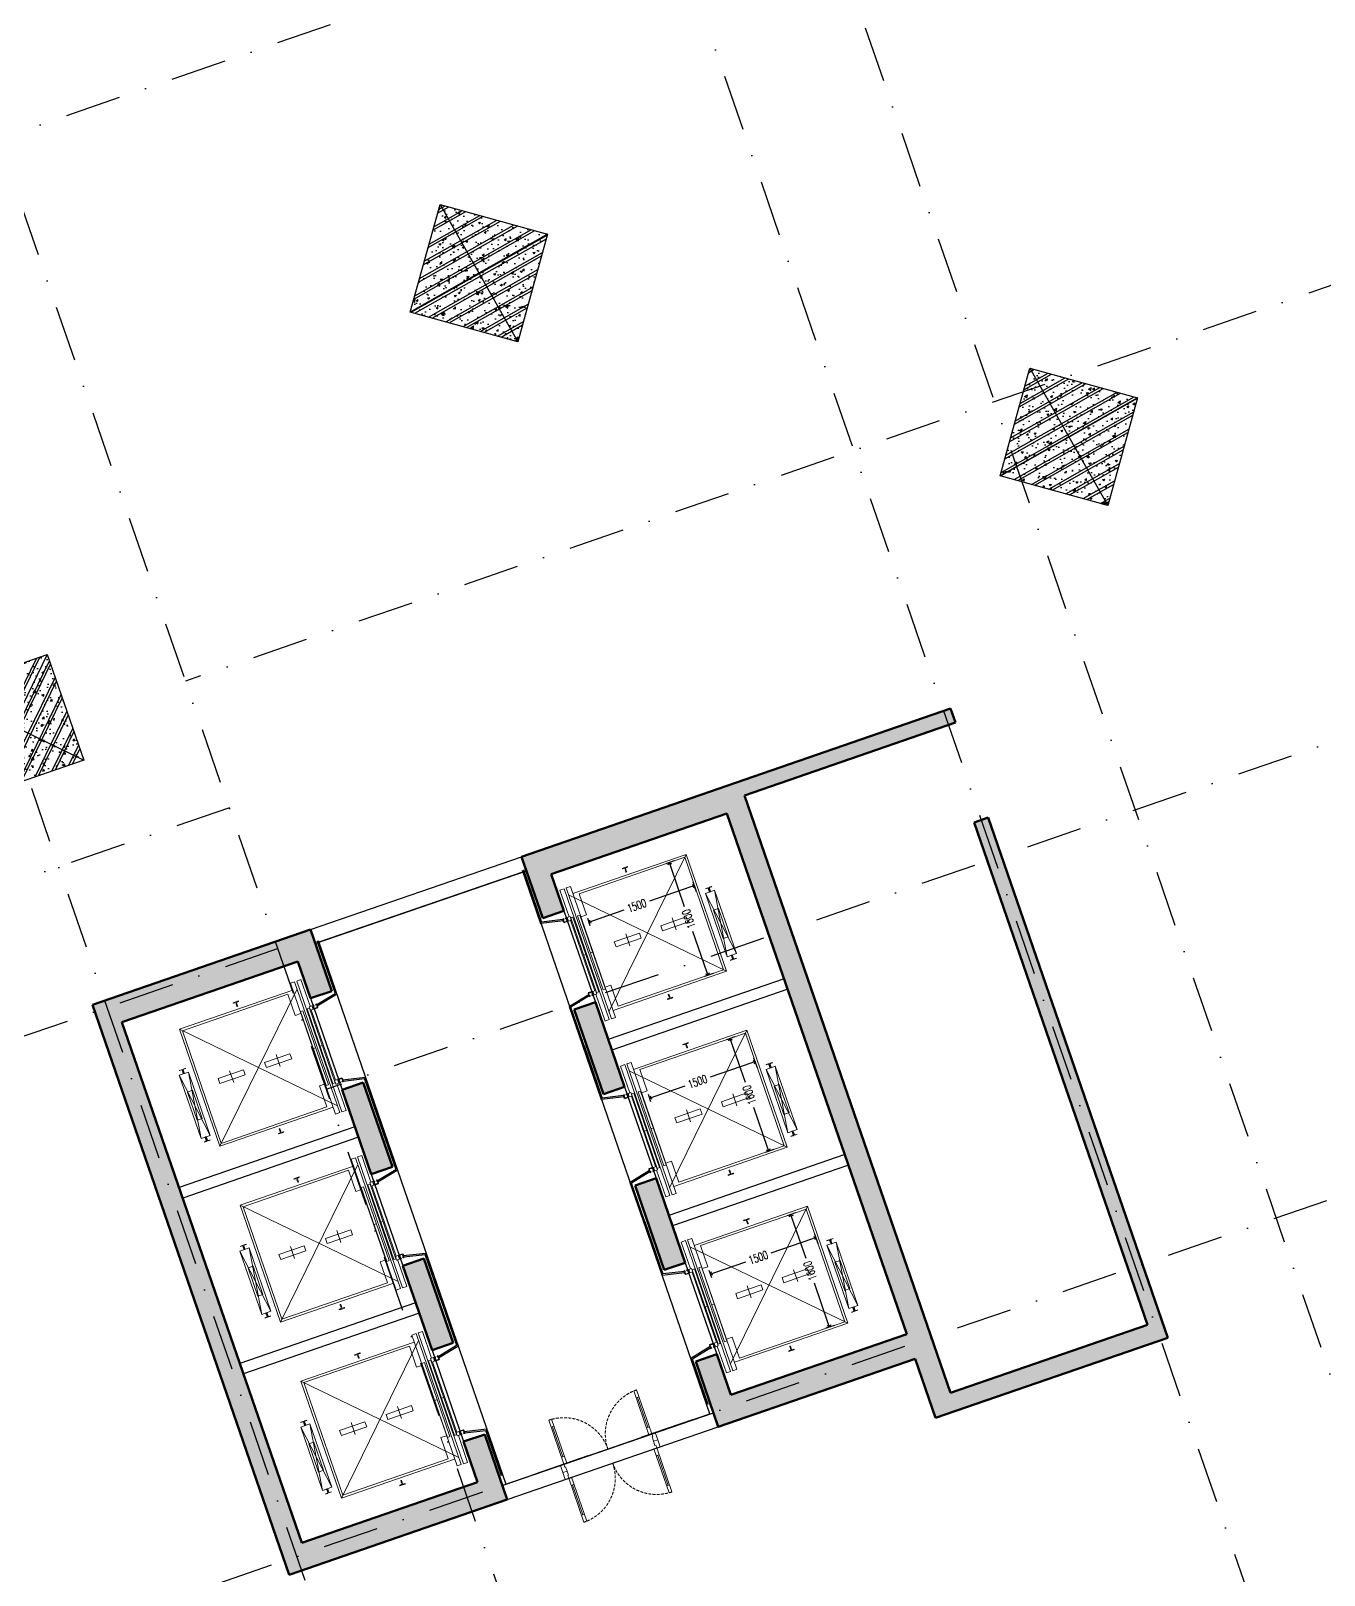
# Model space of a CAD drawing. Header units: millimetres. Extents: x -1307469 to 1307234, y -626931 to 1119422.
# Drawn here: x -69802 to -52424, y 35401 to 56144 of the extents above; entities that cross this region are included whole.
import ezdxf

# ---------------------------------------------------------------- set-up
doc = ezdxf.new("R2010")
doc.units = ezdxf.units.MM
doc.header["$LTSCALE"] = 300
doc.header["$MEASUREMENT"] = 0
for name, pattern in [('DASHDOT', [1, 0.5, -0.25, 0, -0.25]), ('HIDDEN', [0.375, 0.25, -0.125]), ('Xref_ST_MBDV Cot vach 30.7.2022$0$CENTERX2', [4, 2.5, -0.5, 0.5, -0.5]), ('Xref_ST_MBDV Cot vach 30.7.2022$0$HIDDEN', [0.375, 0.25, -0.125]), ('Xref_ST_MBDV Cot vach 30.7.2022$0$HIDDEN2', [0.1875, 0.125, -0.0625]), ('Xref_ST_MBDV Cot vach 30.7.2022$0$PHANTOMX2', [5, 2.5, -0.5, 0.5, -0.5, 0.5, -0.5])]:
    doc.linetypes.add(name, pattern=pattern)
for name, color, linetype in [('$AUDIT-BAD-LAYER', 7, 'Continuous'), ('KC2-DIM', 251, 'Continuous'), ('KT-Hatch', 251, 'Continuous'), ('KT-Kich thuoc', 9, 'Continuous'), ('KT-Luoi truc South Tower', 8, 'DASHDOT'), ('KT-Net cot vach', 6, 'Continuous'), ('KT-Thay', 7, 'Continuous'), ('Xref_ST_MBDV Cot vach 30.7.2022$0$KT-Net manh', 139, 'Continuous'), ('Xref_ST_MBDV Cot vach 30.7.2022$0$KT-Tuong', 1, 'Continuous')]:
    doc.layers.add(name, color=color, linetype=linetype)
doc.layers.add('KT-Chi gioi XD', color=7, linetype='HIDDEN', true_color=0x0066cc)
for name, color, linetype, lineweight in [('ST_MBDV Cot vach 220805$0$KT-Net cot vach', 6, 'Continuous', 50), ('Xref_ST_MBDV Cot vach 30.7.2022$0$CUA', 37, 'Continuous', 13), ('Xref_ST_MBDV Cot vach 30.7.2022$0$KT-Noi that', 36, 'Continuous', 9)]:
    doc.layers.add(name, color=color, linetype=linetype, lineweight=lineweight)
doc.styles.add('Xref_ST_MBDV Cot vach 30.7.2022$0$DIM', font='vnsimli.shx', dxfattribs={"width": 0.7})
doc.dimstyles.new('Xref_ST_MBDV Cot vach 30.7.2022$0$CCU 1-100 A1', dxfattribs={"dimscale": 100, "dimtxt": 2.2, "dimasz": 1, "dimexe": 1, "dimexo": 0, "dimgap": 1, "dimtad": 1, "dimdec": 0, "dimdsep": 46, "dimtxsty": 'Xref_ST_MBDV Cot vach 30.7.2022$0$DIM', "dimblk1": 'Xref_ST_MBDV Cot vach 30.7.2022$0$_ARCHTICK', "dimblk2": 'Xref_ST_MBDV Cot vach 30.7.2022$0$_ARCHTICK', "dimsah": 1, "dimcen": 0, "dimdle": 1, "dimclrd": 256, "dimclre": 256, "dimclrt": 31, "dimadec": 0, "dimazin": 0, "dimtfac": 1, "dimtdec": 0, "dimtix": 1, "dimtmove": 2, "dimatfit": 3, "dimldrblk": 'Xref_ST_MBDV Cot vach 30.7.2022$0$_ARCHTICK', "dimfxl": 8, "dimtolj": 1, "dimarcsym": 0})
pattern_1 = [(50, (550, -550), (286.904, -25.1), [30, -330]), (355, (550, -550), (-55.5, 300.877), [24, -264]), (100.451, (573.9, -552.1), (231.404, 275.776), [25.496, -280.457]), (46.184, (550, -470), (426.9, -66.21), [45, -495]), (96.636, (585.57, -475.5), (373.87, 389.65), [38.24, -420.69]), (351.184, (550, -470), (373.86, 389.65), [36, -396]), (21, (590, -490), (238.763, -161.048), [30, -330]), (326, (590, -490), (97.326, 290.06), [24, -264]), (71.451, (609.9, -503.42), (336.09, 129.01), [25.496, -280.457]), (37.5, (550, -550), (4.864, 133.1575), [0, -260.8, 0, -268, 0, -265]), (7.5, (550, -550), (105.228, 157.765), [0, -152.8, 0, -254.8, 0, -101]), (327.5, (460.8, -550), (213.529, -9.022), [0, -100, 0, -312, 0, -414]), (317.5, (420.8, -550), (233.274, 40.042), [0, -130, 0, -207.2, 0, -294]), (45, (550, -550), (-120.208, 120.208), []), (45, (550, -501), (-120.208, 120.208), [])]

# ---------------------------------------------------------------- blocks, each defined once
blk = doc.blocks.new('*U14')
h = blk.add_hatch()
h.set_pattern_fill('VATLIEU04', color=250, scale=40, style=0, pattern_type=2)
h.set_pattern_definition(pattern_1)
h.paths.add_polyline_path([(-475, 475), (1025, 475), (1025, -1025), (-475, -1025)])
at = {"color": 6, "ltscale": 0.25}
blk.add_lwpolyline([(-475, 475), (1025, 475), (1025, -1025), (-475, -1025)], close=True, dxfattribs=at)
at = {"layer": 'Defpoints', "linetype": 'ByBlock', "ltscale": 30}
for p, q in [((1025, 475), (-475, -1025)), ((-475, 475), (1025, -1025))]:
    blk.add_line(p, q, dxfattribs=at)
blk = doc.blocks.new('*U18')
h = blk.add_hatch()
h.set_pattern_fill('VATLIEU04', color=250, scale=40, style=0, pattern_type=2)
h.set_pattern_definition(pattern_1)
h.paths.add_polyline_path([(-475, 475), (1025, 475), (1025, -1025), (-475, -1025)])
at = {"color": 6, "ltscale": 0.25}
blk.add_lwpolyline([(-475, 475), (1025, 475), (1025, -1025), (-475, -1025)], close=True, dxfattribs=at)
at = {"layer": 'Defpoints', "linetype": 'ByBlock', "ltscale": 30}
for p, q in [((1025, 475), (-475, -1025)), ((-475, 475), (1025, -1025))]:
    blk.add_line(p, q, dxfattribs=at)
blk = doc.blocks.new('*U16')
h = blk.add_hatch()
h.set_pattern_fill('VATLIEU04', color=250, scale=40, style=0, pattern_type=2)
h.set_pattern_definition(pattern_1)
h.paths.add_polyline_path([(-475, 475), (1025, 475), (1025, -1025), (-475, -1025)])
at = {"color": 6, "ltscale": 0.25}
blk.add_lwpolyline([(-475, 475), (1025, 475), (1025, -1025), (-475, -1025)], close=True, dxfattribs=at)
at = {"layer": 'Defpoints', "linetype": 'ByBlock', "ltscale": 30}
for p, q in [((1025, 475), (-475, -1025)), ((-475, 475), (1025, -1025))]:
    blk.add_line(p, q, dxfattribs=at)
blk = doc.blocks.new('MBCot-PN-flat-22')
at = {"layer": 'KT-Net cot vach'}
for name, p, rotation in [('*U18', (42587, 11082, 0), 344.550693594316), ('*U16', (50514, 8883), 344.550693594316), ('*U14', (36164, 4835, 0), 19.04713795399666)]:
    blk.add_blockref(name, p, dxfattribs=dict(at, rotation=rotation))
blk = doc.blocks.new('Asix South Tower')
at = {"layer": 'KT-Luoi truc South Tower', "ltscale": 5}
for p, q in [((-61527.4, 64693.7), (-45306.5, 17710.6)), ((-63417.9, 64041.1), (-47197, 17057.9)), ((-45928.1, 63080), (-113358.3, 39799.9)), ((-72397.8, 60940.8), (-54303.1, 8530.3)), ((-74690, 60149.4), (-64788, 31468.5)), ((-43415.2, 55801.6), (-67725.7, 47408.4)), ((-41522.4, 50319.2), (-65827.2, 41928)), ((-67132.6, 45709), (-110541.5, 30722.1)), ((-39629.6, 44836.7), (-71714.8, 33759.3)), ((-66479.9, 43818.5), (-109888.9, 28831.6))]:
    blk.add_line(p, q, dxfattribs=at)
blk = doc.blocks.new('Xref_ST_MBDV Cot vach 30.7.2022$0$_Open90')
at = {"color": 0, "linetype": 'ByBlock', "lineweight": -2}
for p, q in [((0, 0), (-1, 0)), ((-0.5, 0.5), (0, 0)), ((0, 0), (-0.5, -0.5))]:
    blk.add_line(p, q, dxfattribs=at)
blk = doc.blocks.new('*D155')
at = {"layer": 'Defpoints', "color": 5, "transparency": 16777216}
for p, q in [((-2230, 1494), (-2230, 1596)), ((-2180, 1546), (-1728, 1546)), ((-780, 1546), (-1372, 1546)), ((-730, 1457), (-730, 1596))]:
    blk.add_line(p, q, dxfattribs=at)
at = {"layer": 'Defpoints', "color": 0, "transparency": 16777216}
for p in [(-2230, 1546), (-2230, 1494, 0), (-730, 1457, 0)]:
    blk.add_point(p, dxfattribs=at)
at = {"layer": 'Defpoints', "color": 5, "transparency": 16777216, "xscale": 50, "yscale": 50, "zscale": 50, "rotation": 180}
blk.add_blockref('Xref_ST_MBDV Cot vach 30.7.2022$0$_Open90', (-2230, 1546), dxfattribs=at)
at = {"layer": 'Defpoints', "color": 5, "transparency": 16777216, "xscale": 50, "yscale": 50, "zscale": 50}
blk.add_blockref('Xref_ST_MBDV Cot vach 30.7.2022$0$_Open90', (-730, 1546), dxfattribs=at)
at = {"layer": 'Defpoints', "color": 5, "transparency": 16777216, "insert": (-1550, 1546), "char_height": 110, "attachment_point": 5, "style": 'Xref_ST_MBDV Cot vach 30.7.2022$0$DIM'}
blk.add_mtext('\\A1;1500', dxfattribs=at)
blk = doc.blocks.new('Xref_ST_MBDV Cot vach 30.7.2022$0$_ARCHTICK')
at = {"color": 0, "linetype": 'ByBlock', "const_width": 0.15}
blk.add_lwpolyline([(-0.5, -0.5), (0.5, 0.5)], dxfattribs=at)
blk = doc.blocks.new('*D156')
at = {"layer": 'Defpoints', "color": 5, "transparency": 16777216}
for p, q in [((-879, 1950), (-1000, 1950)), ((-950, 1900), (-950, 1328)), ((-950, 400), (-950, 972)), ((-879, 350), (-1000, 350))]:
    blk.add_line(p, q, dxfattribs=at)
at = {"layer": 'Defpoints', "color": 0, "transparency": 16777216}
for p in [(-879, 1950, 0), (-950, 350), (-879, 350, 0)]:
    blk.add_point(p, dxfattribs=at)
at = {"layer": 'Defpoints', "color": 5, "transparency": 16777216, "xscale": 50, "yscale": 50, "zscale": 50}
for p, rotation in [((-950, 1950), 90), ((-950, 350), 270)]:
    blk.add_blockref('Xref_ST_MBDV Cot vach 30.7.2022$0$_Open90', p, dxfattribs=dict(at, rotation=rotation))
at = {"layer": 'Defpoints', "color": 5, "transparency": 16777216, "insert": (-950, 1150), "char_height": 110, "attachment_point": 5, "rotation": 90, "style": 'Xref_ST_MBDV Cot vach 30.7.2022$0$DIM'}
blk.add_mtext('\\A1;1600', dxfattribs=at)
blk = doc.blocks.new('*U360')
for p, q in [((-1260, 525), (-1300, 525)), ((-1280, 100), (-1280, 525)), ((-90, 525), (-50, 525)), ((-70, 100), (-70, 525)), ((-1260, 100), (-1300, 100)), ((-90, 100), (-50, 100))]:
    blk.add_line(p, q)
for points in [[(-1300, 0), (-1260, 0), (-1260, 625), (-1300, 625)], [(-50, 0), (-90, 0), (-90, 625), (-50, 625)], [(-1350, -100), (-1290, -100), (-1290, -40), (-1300, -40), (-1300, 0), (-1350, 0)], [(0, -100), (-60, -100), (-60, -40), (-50, -40), (-50, 0), (0, 0)]]:
    blk.add_lwpolyline(points, close=True)
at = {"linetype": 'Xref_ST_MBDV Cot vach 30.7.2022$0$HIDDEN2'}
for centre, start, end in [((-1300, 0), 0, 90), ((-50, 0), 90, 180)]:
    blk.add_arc(centre, 625, start, end, dxfattribs=at)
blk = doc.blocks.new('*U362')
for p, q in [((-1260, 525), (-1300, 525)), ((-1280, 100), (-1280, 525)), ((-90, 525), (-50, 525)), ((-70, 100), (-70, 525)), ((-1260, 100), (-1300, 100)), ((-90, 100), (-50, 100))]:
    blk.add_line(p, q)
for points in [[(-1300, 0), (-1260, 0), (-1260, 625), (-1300, 625)], [(-50, 0), (-90, 0), (-90, 625), (-50, 625)], [(-1350, -100), (-1290, -100), (-1290, -40), (-1300, -40), (-1300, 0), (-1350, 0)], [(0, -100), (-60, -100), (-60, -40), (-50, -40), (-50, 0), (0, 0)]]:
    blk.add_lwpolyline(points, close=True)
at = {"linetype": 'Xref_ST_MBDV Cot vach 30.7.2022$0$HIDDEN2'}
for centre, start, end in [((-1300, 0), 0, 90), ((-50, 0), 90, 180)]:
    blk.add_arc(centre, 625, start, end, dxfattribs=at)
blk = doc.blocks.new('Xref_ST_MBDV Cot vach 30.7.2022$0$TM 1000kg')
at = {"layer": 'Xref_ST_MBDV Cot vach 30.7.2022$0$KT-Net manh'}
for p, q in [((-2850, 2500), (-2850, 1742.2)), ((-2832, 2500), (-2832, 1754.4)), ((-2850, 1742.2), (-2847, 1742.2)), ((-2847, 1742.2), (-2847, 1739.2)), ((-2550, 1674.2), (-2847, 1739.2)), ((-2550, 1692.7), (-2832, 1754.4)), ((-2500, 1800), (-2500, 500)), ((-2550, 625.8), (-2847, 560.8)), ((-2850, 557.8), (-2847, 557.8)), ((-2850, -100), (-2850, 557.8)), ((-2847, 557.8), (-2847, 560.8)), ((-2550, 607.3), (-2832, 545.6)), ((-2832, -100), (-2832, 545.6))]:
    blk.add_line(p, q, dxfattribs=at)
at = {"layer": 'Xref_ST_MBDV Cot vach 30.7.2022$0$KT-Net manh', "const_width": 2}
for points in [[(-2847, 1742.2), (-2832, 1754.4)], [(-2847, 557.8), (-2832, 545.6)]]:
    blk.add_lwpolyline(points, dxfattribs=at)
at = {"layer": 'Xref_ST_MBDV Cot vach 30.7.2022$0$KT-Net manh', "ltscale": 2}
for points in [[(-2510, 1700), (-2500, 1700), (-2500, 1650), (-2550, 1650), (-2550, 1700), (-2540, 1700), (-2540, 1690), (-2541.6, 1690), (-2541.6, 1698.4), (-2548.4, 1698.4), (-2548.4, 1651.6), (-2501.6, 1651.6), (-2501.6, 1698.4), (-2508.4, 1698.4), (-2508.4, 1690), (-2510, 1690)], [(-2510, 600), (-2500, 600), (-2500, 650), (-2550, 650), (-2550, 600), (-2540, 600), (-2540, 610), (-2541.6, 610), (-2541.6, 601.6), (-2548.4, 601.6), (-2548.4, 648.4), (-2501.6, 648.4), (-2501.6, 601.6), (-2508.4, 601.6), (-2508.4, 610), (-2510, 610)]]:
    blk.add_lwpolyline(points, close=True, dxfattribs=at)
at = {"layer": 'Xref_ST_MBDV Cot vach 30.7.2022$0$KT-Noi that', "linetype": 'Continuous', "ltscale": 2}
for p, q in [((-2460, 2080, 0), (-2460, 1700, 0)), ((-2400, 2080, 0), (-2460, 2080, 0)), ((-2400, 220, 0), (-2400, 2080, 0)), ((-2370, 220, 0), (-2370, 2080, 0)), ((-2370, 2080, 0), (-2310, 2080, 0)), ((-2310, 220, 0), (-2310, 2080, 0)), ((-2310, 1981, 0), (-700, 1981, 0)), ((-2230, 1950, 0), (-730, 1950, 0)), ((-2230, 1950, 0), (-2230, 1650, 0)), ((-730, 1950, 0), (-730, 350, 0)), ((-700, 1981, 0), (-700, 319, 0)), ((-2441.3, 620, 0), (-2441.3, 1680, 0)), ((-2411, 1680, 0), (-2441.3, 1680, 0)), ((-2411, 620, 0), (-2411, 1680, 0)), ((-2348, 625, 0), (-2348, 1675, 0)), ((-2348, 1675, 0), (-2314, 1675, 0)), ((-2314, 625, 0), (-2314, 1675, 0)), ((-2455, 650, 0), (-2455, 1650, 0)), ((-2310, 1650, 0), (-2230, 1650, 0)), ((-2411, 1150, 0), (-2441.3, 1150, 0)), ((-2314, 1150, 0), (-2348, 1150, 0)), ((-2348, 625, 0), (-2314, 625, 0)), ((-2310, 650, 0), (-2230, 650, 0)), ((-2230, 350, 0), (-2230, 650, 0)), ((-2460, 220, 0), (-2460, 600, 0)), ((-2411, 620, 0), (-2441.3, 620, 0)), ((-2400, 220, 0), (-2460, 220, 0)), ((-2370, 220, 0), (-2310, 220, 0)), ((-2310, 319, 0), (-700, 319, 0)), ((-2230, 350, 0), (-730, 350, 0))]:
    blk.add_line(p, q, dxfattribs=at)
at = {"layer": 'Xref_ST_MBDV Cot vach 30.7.2022$0$KT-Noi that', "linetype": 'Continuous'}
for p, q in [((-1572.5, 2077, 0), (-1572.5, 2082, 0)), ((-1572.5, 2082, 0), (-1535, 2082, 0)), ((-1497.5, 2082, 0), (-1535, 2082, 0)), ((-1497.5, 2077, 0), (-1497.5, 2082, 0)), ((-1569.5, 2074, 0), (-1540.1, 2070.9, 0)), ((-1540, 2021, 0), (-1540, 2050, 0)), ((-1539, 2020, 0), (-1535, 2020, 0)), ((-1537.1, 2054.1, 0), (-1537.1, 2067.9, 0)), ((-1531, 2020, 0), (-1535, 2020, 0)), ((-1532.9, 2054.1, 0), (-1532.9, 2067.9, 0)), ((-1530, 2021, 0), (-1530, 2050, 0)), ((-1500.5, 2074, 0), (-1529.9, 2070.9, 0)), ((-603.5, 1460, 0), (-574.4, 1460, 0)), ((-603.5, 1456.8, 0), (-603.5, 1460, 0)), ((-603.5, 1456.8, 0), (-574.4, 1456.8, 0)), ((-516.5, 1460, 0), (-545.6, 1460, 0)), ((-516.5, 1456.8, 0), (-545.6, 1456.8, 0)), ((-516.5, 1456.8, 0), (-516.5, 1460, 0)), ((-568.2, 1406.2, 0), (-568.2, 1450.6, 0)), ((-565, 1406.2, 0), (-565, 1450.6, 0)), ((-558, 1403.2, 0), (-562, 1403.2, 0)), ((-558, 1400, 0), (-562, 1400, 0)), ((-555, 1406.2, 0), (-555, 1450.6, 0)), ((-551.8, 1406.2, 0), (-551.8, 1450.6, 0)), ((-603.5, 443.2, 0), (-574.4, 443.2, 0)), ((-603.5, 440, 0), (-574.4, 440, 0)), ((-568.2, 493.8, 0), (-568.2, 449.4, 0)), ((-565, 493.8, 0), (-565, 449.4, 0)), ((-558, 500, 0), (-562, 500, 0)), ((-558, 496.8, 0), (-562, 496.8, 0)), ((-555, 493.8, 0), (-555, 449.4, 0)), ((-551.8, 493.8, 0), (-551.8, 449.4, 0)), ((-516.5, 443.2, 0), (-545.6, 443.2, 0)), ((-516.5, 440, 0), (-545.6, 440, 0)), ((-1572.5, 223, 0), (-1572.5, 218, 0)), ((-1572.5, 218, 0), (-1535, 218, 0)), ((-1569.5, 226, 0), (-1540.1, 229.1, 0)), ((-1540, 279, 0), (-1540, 250, 0)), ((-1539, 280, 0), (-1535, 280, 0)), ((-1537.1, 245.9, 0), (-1537.1, 232.1, 0)), ((-1531, 280, 0), (-1535, 280, 0)), ((-1497.5, 218, 0), (-1535, 218, 0)), ((-1532.9, 245.9, 0), (-1532.9, 232.1, 0)), ((-1530, 279, 0), (-1530, 250, 0)), ((-1500.5, 226, 0), (-1529.9, 229.1, 0)), ((-1497.5, 223, 0), (-1497.5, 218, 0))]:
    blk.add_line(p, q, dxfattribs=at)
at = {"layer": 'Xref_ST_MBDV Cot vach 30.7.2022$0$KT-Noi that', "linetype": 'Xref_ST_MBDV Cot vach 30.7.2022$0$HIDDEN', "ltscale": 500}
for p, q in [((-2370, 1981, 0), (-700, 319, 0)), ((-2370, 319, 0), (-700, 1981, 0)), ((-495, 1400, 0), (-625, 500, 0)), ((-495, 500, 0), (-625, 1400, 0))]:
    blk.add_line(p, q, dxfattribs=at)
at = {"layer": 'Xref_ST_MBDV Cot vach 30.7.2022$0$KT-Noi that', "linetype": 'Xref_ST_MBDV Cot vach 30.7.2022$0$CENTERX2'}
for p, q in [((-1815, 1236, 0), (-1815, 1066.7, 0)), ((-1155, 1236, 0), (-1155, 1066.7, 0))]:
    blk.add_line(p, q, dxfattribs=at)
at = {"layer": 'Xref_ST_MBDV Cot vach 30.7.2022$0$KT-Noi that', "linetype": 'Continuous', "ltscale": 2, "elevation": 0}
for points in [[(-2485, 1700), (-2445, 1700), (-2445, 1650), (-2485, 1650)], [(-495, 1400), (-625, 1400), (-625, 500), (-495, 500)], [(-2485, 600), (-2445, 600), (-2445, 650), (-2485, 650)]]:
    blk.add_lwpolyline(points, close=True, dxfattribs=at)
at = {"layer": 'Xref_ST_MBDV Cot vach 30.7.2022$0$KT-Noi that', "linetype": 'Xref_ST_MBDV Cot vach 30.7.2022$0$PHANTOMX2', "elevation": 0}
for points in [[(-1635, 1186), (-1635, 1114), (-1995, 1114), (-1995, 1186)], [(-975, 1186), (-975, 1114), (-1335, 1114), (-1335, 1186)], [(-524, 1150), (-524, 750), (-596, 750), (-596, 1150)]]:
    blk.add_lwpolyline(points, close=True, dxfattribs=at)
at = {"layer": 'Xref_ST_MBDV Cot vach 30.7.2022$0$KT-Noi that', "linetype": 'Continuous'}
for centre, radius, start, end in [((-1569.5, 2077, 0), 3, 180, 270), ((-1500.5, 2077, 0), 3, 270, 0), ((-1540.1, 2067.9, 0), 3, 0, 90), ((-1542.3, 2054.7, 0), 5.25, 295.66972, 353.31728), ((-1539, 2021, 0), 1, 180, 270), ((-1529.9, 2067.9, 0), 3, 90, 180), ((-1527.7, 2054.7, 0), 5.25, 186.68272, 244.33028), ((-1531, 2021, 0), 1, 270, 0), ((-574.4, 1450.6, 0), 9.4, 0, 90), ((-574.4, 1450.6, 0), 6.2, 0, 90), ((-545.6, 1450.6, 0), 9.4, 90, 180), ((-545.6, 1450.6, 0), 6.2, 90, 180), ((-562, 1406.2, 0), 6.2, 180, 270), ((-562, 1406.2, 0), 3, 180, 270), ((-558, 1406.2, 0), 3, 270, 0), ((-558, 1406.2, 0), 6.2, 270, 0), ((-574.4, 449.4, 0), 6.2, 270, 0), ((-574.4, 449.4, 0), 9.4, 270, 0), ((-562, 493.8, 0), 6.2, 90, 180), ((-562, 493.8, 0), 3, 90, 180), ((-558, 493.8, 0), 6.2, 0, 90), ((-558, 493.8, 0), 3, 0, 90), ((-545.6, 449.4, 0), 9.4, 180, 270), ((-545.6, 449.4, 0), 6.2, 180, 270), ((-1569.5, 223, 0), 3, 90, 180), ((-1540.1, 232.1, 0), 3, 270, 0), ((-1539, 279, 0), 1, 90, 180), ((-1542.3, 245.3, 0), 5.25, 6.68272, 64.33028), ((-1527.7, 245.3, 0), 5.25, 115.66972, 173.31728), ((-1529.9, 232.1, 0), 3, 180, 270), ((-1531, 279, 0), 1, 0, 90), ((-1500.5, 223, 0), 3, 0, 90)]:
    blk.add_arc(centre, radius, start, end, dxfattribs=at)
at = {"layer": 'Defpoints', "color": 5}
for base, p1, p2, angle, picture, middle in [((-950.2, 350), (-879.1, 1950, 0), (-879.1, 350, 0), 90, '*D156', (-950.2, 1150)), ((-2230, 1545.8), (-730, 1457.2, 0), (-2230, 1494.3, 0), 180, '*D155', (-1550.1, 1545.8))]:
    dim = blk.add_linear_dim(base=base, p1=p1, p2=p2, angle=angle, dimstyle='Xref_ST_MBDV Cot vach 30.7.2022$0$CCU 1-100 A1', override={"dimscale": 50, "dimblk1": 'Xref_ST_MBDV Cot vach 30.7.2022$0$_Open90', "dimblk2": 'Xref_ST_MBDV Cot vach 30.7.2022$0$_Open90', "dimclrd": 5, "dimclre": 5, "dimclrt": 5, "dimlwd": 65535, "dimlwe": 65535}, dxfattribs=at)
    dim.commit()
    dim.dimension.update_dxf_attribs({"geometry": picture, "text_midpoint": middle, "dimtype": 128})

msp = doc.modelspace()

# ---------------------------------------------------------------- hatches: boundary and pattern name
at = {"layer": '$AUDIT-BAD-LAYER'}
h = msp.add_hatch(dxfattribs=at)
h.set_pattern_fill('ACET-2D-ANSI31', color=256)
h.set_pattern_definition([(45, (5.27543, -15.29099), (-0.08838834765, 0.08838834765), [])])
h.paths.add_polyline_path([(-152992, 35260.2), (-153807.4, 37623.5), (-155981.6, 36873.4), (-155166.3, 34510.1)], flags=0)
h.paths.add_polyline_path([(-153334.7, 37786.6), (-152519.4, 35423.3), (-150345.1, 36173.4), (-151160.5, 38536.7)], flags=16)
h.paths.add_polyline_path([(-81572.3, -12446.3), (-81581.4, -13864.1), (-80353.8, -13872.1), (-80344.7, -12454.2)])
edge = h.paths.add_edge_path()
edge.add_arc((-79262.8, -13170.1), 900, 0, 360)
h.paths.add_polyline_path([(-174845.3, 38775), (-174414.4, 37424.2), (-173542.7, 37702.3), (-173973.6, 39053.1)], flags=16)
edge = h.paths.add_edge_path(flags=16)
edge.add_arc((-172872, 38660.4), 900, 0, 360)
h.paths.add_polyline_path([(-110555.5, 20932.7), (-110092.7, 19592.4), (-109451.7, 19813.7), (-109914.4, 21154)])
edge = h.paths.add_edge_path()
edge.add_arc((-108915.8, 20748.7), 900, 0, 360)
h.paths.add_polyline_path([(-112698.4, 26328.8), (-112235.7, 24988.5), (-111427.9, 25267.4), (-111890.6, 26607.6)])
edge = h.paths.add_edge_path()
edge.add_arc((-110808.6, 26231.2), 900, 0, 360)
h.paths.add_polyline_path([(-138364.3, 646.7), (-137901.6, -693.6), (-137277.2, -478), (-137739.9, 862.3)])
edge = h.paths.add_edge_path()
edge.add_arc((-136749.6, 454.2), 900, 0, 360)
h.paths.add_polyline_path([(-143828.3, 15581.2), (-143365.6, 14240.9), (-142557.8, 14519.8), (-143020.5, 15860.1)], flags=16)
edge = h.paths.add_edge_path(flags=16)
edge.add_arc((-141938.5, 15483.7), 900, 0, 360)
h.paths.add_polyline_path([(-154331.1, 43985.8), (-153900.1, 42635), (-153193.7, 42860.4), (-153624.6, 44211.2)])
edge = h.paths.add_edge_path()
edge.add_arc((-152605.7, 43792.1), 900, 0, 360)
h.paths.add_polyline_path([(-157119.6, 43023.1), (-156688.6, 41672.3), (-155982.2, 41897.6), (-156413.1, 43248.5)])
edge = h.paths.add_edge_path()
edge.add_arc((-155394.1, 42829.4), 900, 0, 360)
h.paths.add_polyline_path([(-176260.9, 36414.6), (-175830, 35063.8), (-175123.5, 35289.1), (-175554.5, 36640)], flags=16)
edge = h.paths.add_edge_path(flags=16)
edge.add_arc((-174535.5, 36220.9), 900, 0, 360)
h.paths.add_polyline_path([(-148943.9, 45845.7), (-148513, 44494.9), (-147806.5, 44720.3), (-148237.5, 46071.1)])
edge = h.paths.add_edge_path()
edge.add_arc((-147218.5, 45652), 900, 0, 360)
h.paths.add_polyline_path([(-182878.4, 34129.9), (-182447.4, 32779.1), (-181741, 33004.5), (-182171.9, 34355.3)])
edge = h.paths.add_edge_path(flags=16)
edge.add_arc((-181153, 33936.2), 900, 0, 360)
h.paths.add_polyline_path([(-181416.8, 15649.5), (-180954.1, 14309.2), (-180038.6, 14625.3), (-180501.3, 15965.6)])
edge = h.paths.add_edge_path(flags=16)
edge.add_arc((-179365.4, 15607.7), 900, 0, 360)
h.paths.add_polyline_path([(-178647.3, 7922.9), (-178196.4, 6578.6), (-177335.4, 6867.3), (-177786.3, 8211.6)])
edge = h.paths.add_edge_path(flags=16)
edge.add_arc((-176682.2, 7834.1), 900, 0, 360)
h.paths.add_polyline_path([(-182226.9, 19020.1), (-181776.1, 17675.8), (-181056.4, 17917.1), (-181507.2, 19261.4)])
edge = h.paths.add_edge_path()
edge.add_arc((-180473.8, 18860.2), 900, 0, 360)
h.paths.add_polyline_path([(-165296, 40200.2), (-164865, 38849.4), (-164158.6, 39074.7), (-164589.5, 40425.6)], flags=16)
edge = h.paths.add_edge_path(flags=16)
edge.add_arc((-163570.6, 40006.5), 900, 0, 360)
h.paths.add_polyline_path([(-170778.5, 38307.4), (-170347.5, 36956.6), (-169641, 37181.9), (-170072, 38532.8)], flags=16)
edge = h.paths.add_edge_path(flags=16)
edge.add_arc((-169053, 38113.7), 900, 0, 360)
h.paths.add_polyline_path([(-185399.7, 27816.4), (-184948.8, 26472), (-184091.5, 26759.6), (-184542.3, 28103.9)])
edge = h.paths.add_edge_path()
edge.add_arc((-183440.1, 27725.8), 900, 0, 360)
h.paths.add_polyline_path([(-141685.3, 10185.2), (-141222.6, 8844.9), (-140581.6, 9066.2), (-141044.3, 10406.5)], flags=16)
edge = h.paths.add_edge_path(flags=16)
edge.add_arc((-140045.7, 10001.2), 900, 0, 360)
h.paths.add_polyline_path([(-139927.9, 4655.9), (-139465.2, 3315.7), (-138733.9, 3568.1), (-139196.6, 4908.4)])
edge = h.paths.add_edge_path()
edge.add_arc((-138152.8, 4518.8), 900, 0, 360)
h.paths.add_polyline_path([(-114826.3, 31730.1), (-114363.5, 30389.8), (-113399, 30722.8), (-113861.8, 32063.1)])
edge = h.paths.add_edge_path()
edge.add_arc((-112701.4, 31713.6), 900, 0, 360)
h.paths.add_polyline_path([(-116237.5, 37378.8), (-115774.8, 36038.5), (-115131.3, 36260.6), (-115594.1, 37600.9)], flags=16)
edge = h.paths.add_edge_path()
edge.add_arc((-114594.2, 37196.1), 900, 0, 360)
h.paths.add_polyline_path([(-118194.1, 42839.2), (-117731.4, 41498.9), (-117045.4, 41735.8), (-117508.1, 43076)], flags=17)
edge = h.paths.add_edge_path(flags=17)
edge.add_arc((-116487, 42678.6), 900, 0, 360)
h.paths.add_polyline_path([(-71490.6, -5057.2), (-71500.2, -6547.6), (-70504.9, -6554), (-70495.3, -5063.6)])
edge = h.paths.add_edge_path()
edge.add_arc((-69505.5, -5791.1), 900, 0, 360)
h.paths.add_polyline_path([(-71072.3, 2928.2), (-71081.4, 1510.3), (-70307, 1505.3), (-70297.8, 2923.2)])
edge = h.paths.add_edge_path()
edge.add_arc((-69442.5, 2208.7), 900, 0, 360)
h.paths.add_polyline_path([(-71255.6, 4929.4), (-71264.7, 3511.5), (-70360.5, 3505.7), (-70351.3, 4923.6)])
edge = h.paths.add_edge_path()
edge.add_arc((-69431.1, 4208.7), 900, 0, 360)
h.paths.add_polyline_path([(-71439.7, 14459), (-71448.9, 13041.1), (-70387.4, 13034.3), (-70378.3, 14452.1)])
edge = h.paths.add_edge_path()
edge.add_arc((-69379.5, 13736.7), 900, 0, 360)
h.paths.add_polyline_path([(-85732.4, -12422.6), (-85741.5, -13840.5), (-84513.9, -13848.4), (-84504.7, -12430.6)])
edge = h.paths.add_edge_path()
edge.add_arc((-83422.9, -13146.5), 900, 0, 360)
h.paths.add_polyline_path([(-91805.1, -12362.6), (-91814.3, -13780.5), (-90586.7, -13788.4), (-90577.5, -12370.5)])
edge = h.paths.add_edge_path()
edge.add_arc((-89495.7, -13086.5), 900, 0, 360)
h.paths.add_polyline_path([(-100505, -12306.5), (-100514.1, -13724.3), (-99286.5, -13732.3), (-99277.4, -12314.4)])
edge = h.paths.add_edge_path()
edge.add_arc((-98195.5, -13030.3), 900, 0, 360)
h.paths.add_polyline_path([(-109204.8, -12250.3), (-109213.9, -13668.2), (-107986.3, -13676.1), (-107977.2, -12258.2)])
edge = h.paths.add_edge_path()
edge.add_arc((-106895.3, -12974.2), 900, 0, 360)
h.paths.add_polyline_path([(-114985, -12212.8), (-114994.1, -13630.7), (-113766.5, -13638.7), (-113757.4, -12220.8)])
edge = h.paths.add_edge_path()
edge.add_arc((-112675.5, -12936.7), 900, 0, 360)
h.paths.add_polyline_path([(-128242, 51140.4), (-127810.3, 49789.8), (-126640.9, 50163.6), (-127072.6, 51514.2)])
edge = h.paths.add_edge_path()
edge.add_arc((-125821.9, 51169.6), 900, 0, 360)
h.paths.add_polyline_path([(-134132.3, 49194.7), (-133700.6, 47844.1), (-132531.2, 48217.9), (-132962.9, 49568.5)])
edge = h.paths.add_edge_path()
edge.add_arc((-131712.2, 49223.9), 900, 0, 360)
h.paths.add_polyline_path([(-136999.9, 48099), (-136568.3, 46748.4), (-135861.9, 46974.1), (-136293.6, 48324.7)])
edge = h.paths.add_edge_path()
edge.add_arc((-135274.4, 47906.2), 900, 0, 360)
h.paths.add_polyline_path([(-145979.8, 44998.7), (-145548.1, 43648.1), (-144841.8, 43873.8), (-145273.5, 45224.4)])
edge = h.paths.add_edge_path()
edge.add_arc((-144254.3, 44805.9), 900, 0, 360)
h.paths.add_polyline_path([(-120784.9, -12179.9), (-120794, -13597.8), (-119566.4, -13605.7), (-119557.3, -12187.9)])
edge = h.paths.add_edge_path()
edge.add_arc((-118475.4, -12903.8), 900, 0, 360)
h.paths.add_polyline_path([(-82516, -9113.7), (-82522.4, -10238.7), (-80147.4, -10252.2), (-80141, -9127.2)])
edge = h.paths.add_edge_path()
edge.add_line((-79107.3, 16601.5), (-79270.9, -12221.9))
edge = h.paths.add_edge_path()
edge.add_line((-83257.3, 16625), (-83420.8, -12198.4))
edge = h.paths.add_edge_path(flags=16)
edge.add_line((-172578.3, 37809.7), (-172195.6, 36701.1))
edge = h.paths.add_edge_path(flags=16)
edge.add_line((-172865.5, 35826.8), (-172195.6, 36701.1))
edge = h.paths.add_edge_path()
edge.add_line((-172865.5, 35826.8), (-163741.6, 9399.5))
h.paths.add_polyline_path([(-154920.9, 41367.3), (-154554.9, 40303.4), (-151701.2, 41285), (-152067.1, 42348.8)])
edge = h.paths.add_edge_path()
edge.add_line((-155100.4, 41978.7), (-145976.5, 15551.4))
h.paths.add_polyline_path([(-110919.3, 24721.3), (-111982.7, 24354.2), (-110997.8, 21501.6), (-109934.4, 21868.7)])
h.paths.add_polyline_path([(-112812.1, 30203.8), (-113875.5, 29836.7), (-112890.6, 26984), (-111827.2, 27351.2)])
edge = h.paths.add_edge_path()
edge.add_line((-143350.2, 33404.1), (-117337.7, 42384.8))
edge = h.paths.add_edge_path()
edge.add_line((-146829.5, 44834.2), (-137705.5, 18406.9))
edge = h.paths.add_edge_path()
edge.add_line((-180858.5, 33085.7), (-171734.5, 6658.5))
edge = h.paths.add_edge_path()
edge.add_line((-174241.8, 35370.2), (-165117.8, 8942.9))
h.paths.add_polyline_path([(-134407.7, 5133.6), (-135471.1, 4766.4), (-134486.3, 1913.8), (-133422.9, 2280.9)], flags=16)
h.paths.add_polyline_path([(-137948.6, 15389.5), (-139012, 15022.4), (-138027.1, 12169.8), (-136963.7, 12536.9)], flags=16)
edge = h.paths.add_edge_path()
edge.add_line((-135898.8, 747.9), (-118363.6, 6801.9))
edge = h.paths.add_edge_path()
edge.add_line((-137302.1, 4812.5), (-118337.7, 11359.9))
edge = h.paths.add_edge_path()
edge.add_line((-139194.9, 10294.9), (-109916.6, 20403.2))
edge = h.paths.add_edge_path()
edge.add_line((-141457.4, 27921.6), (-115444.9, 36902.4))
edge = h.paths.add_edge_path()
edge.add_line((-141087.7, 15777.4), (-111809.4, 25885.7))
edge = h.paths.add_edge_path()
edge.add_line((-139564.6, 22439.2), (-113552.1, 31419.9))
edge = h.paths.add_edge_path()
edge.add_line((-122287, 4508.7), (-70348.3, 4213.9))
edge = h.paths.add_edge_path()
edge.add_line((-122298.3, 2508.7), (-70359.6, 2213.9))
edge = h.paths.add_edge_path()
edge.add_line((-182680.4, 27979.6), (-143165.1, 41612.5))
edge = h.paths.add_edge_path()
edge.add_line((-179582.1, 18999), (-140066.8, 32631.9))
edge = h.paths.add_edge_path()
edge.add_line((-178929.8, 17108.4), (-139414.5, 30741.3))
edge = h.paths.add_edge_path()
edge.add_line((-168759.3, 37263), (-159635.3, 10835.7))
edge = h.paths.add_edge_path()
edge.add_line((-163276.9, 39155.8), (-154152.9, 12728.5))
edge = h.paths.add_edge_path()
edge.add_line((-152311.9, 42941.4), (-143188, 16514.1))
edge = h.paths.add_edge_path()
edge.add_line((-143960.6, 43955.2), (-135413.3, 19198.3))
edge = h.paths.add_edge_path()
edge.add_line((-146252.8, 43163.8), (-137705.5, 18406.9))
edge = h.paths.add_edge_path()
edge.add_line((-132894.4, 47141), (-118224.1, 4649))
edge = h.paths.add_edge_path()
edge.add_line((-89307.2, 16659.4), (-89470.7, -12164.1))
edge = h.paths.add_edge_path()
edge.add_line((-98007, 16708.8), (-98170.6, -12114.7))
edge = h.paths.add_edge_path()
edge.add_line((-106706.9, 16758.1), (-106870.5, -12065.3))
edge = h.paths.add_edge_path()
edge.add_line((-112506.8, 16791.1), (-112670.4, -12032.4))
h.paths.add_polyline_path([(-72362, 7730.7), (-71237, 7724.3), (-71222.9, 10213.6), (-72347.9, 10219.9)])
h.paths.add_polyline_path([(-72394.6, 1980.8), (-71269.6, 1974.4), (-71255.5, 4463.7), (-72380.5, 4470)])
h.paths.add_polyline_path([(-72423, -3019.1), (-71298, -3025.5), (-71283.9, -536.3), (-72408.9, -529.9)])
edge = h.paths.add_edge_path()
edge.add_line((-122233.1, 14008.5), (-70294.4, 13713.7))
h.paths.add_polyline_path([(-103764.1, -8978.2), (-103771.4, -10103.1), (-101282.1, -10119.2), (-101274.9, -8994.2)])
h.paths.add_polyline_path([(-87673.9, -9079.7), (-87681.6, -10204.6), (-85192.4, -10221.5), (-85184.7, -9096.6)])
h.paths.add_polyline_path([(-95064.3, -9034.3), (-95071.6, -10159.3), (-92582.3, -10175.3), (-92575.1, -9050.4)])
h.paths.add_polyline_path([(-178518.3, 33215.8), (-178151.1, 32152.4), (-175798.1, 32964.8), (-176165.3, 34028.2)], flags=16)
h.paths.add_polyline_path([(-172468.7, 35304.5), (-172101.5, 34241), (-169748.5, 35053.4), (-170115.7, 36116.8)], flags=16)
h.paths.add_polyline_path([(-166986.2, 37197.3), (-166619.1, 36133.9), (-164266.1, 36946.2), (-164633.2, 38009.6)], flags=16)
h.paths.add_polyline_path([(-160162.6, 39557.3), (-159794.1, 38494.4), (-157442.1, 39309.8), (-157810.6, 40372.8)], flags=16)
h.paths.add_polyline_path([(-111282, -8938.9), (-111286.9, -10063.9), (-108269.1, -10077), (-108264.2, -8952)])
edge = h.paths.add_edge_path()
edge.add_line((-118306.7, 16824), (-118470.3, -11999.5))
h.paths.add_polyline_path([(-117074.4, -8895.2), (-117084, -10020.1), (-114066.3, -10045.9), (-114056.7, -8921)])
h.paths.add_polyline_path([(-178268.2, 19991.1), (-179331.6, 19623.9), (-178346.7, 16771.3), (-177283.3, 17138.4)], flags=16)
h.paths.add_polyline_path([(-146354.7, 42550.7), (-145987.5, 41487.3), (-143134.9, 42472.1), (-143502, 43535.5)], flags=16)
h.paths.add_polyline_path([(-150788.7, 42789.4), (-150421.5, 41726), (-147568.9, 42710.9), (-147936, 43774.3)])
h.paths.add_polyline_path([(-176391.7, 14555.9), (-177455.1, 14188.7), (-176470.2, 11336.1), (-175406.8, 11703.3)], flags=16)
h.paths.add_polyline_path([(-180144.7, 25426.3), (-181208.1, 25059.1), (-180223.2, 22206.5), (-179159.8, 22573.6)])
edge = h.paths.add_edge_path(flags=16)
edge.add_line((-179206.5, 16493.6), (-178902.7, 17117.7))
edge = h.paths.add_edge_path()
edge.add_line((-175831.5, 8127.8), (-136316.2, 21760.7))
h.paths.add_polyline_path([(-116597, 41168.9), (-117660.4, 40801.8), (-116675.6, 37949.2), (-115612.1, 38316.3)], flags=17)
h.paths.add_polyline_path([(-114704.9, 35686.3), (-115768.3, 35319.1), (-114783.4, 32466.5), (-113720, 32833.6)], flags=17)
h.paths.add_polyline_path([(-136055.8, 9907.1), (-137119.2, 9539.9), (-136134.3, 6687.3), (-135070.9, 7054.4)], flags=16)
h.paths.add_polyline_path([(-130557.2, 48004.7), (-130190.1, 46941.3), (-127337.4, 47926.2), (-127704.6, 48989.6)])
h.paths.add_polyline_path([(-135283.5, 46373), (-134916.3, 45309.6), (-132063.7, 46294.4), (-132430.8, 47357.9)])
h.paths.add_polyline_path([(-140718.6, 44496.5), (-140351.5, 43433.1), (-137498.9, 44418), (-137866, 45481.4)])
edge = h.paths.add_edge_path()
edge.add_line((-132894.4, 47141), (-132237.9, 48489.7))
edge = h.paths.add_edge_path()
edge.add_line((-134980.7, 47055.5), (-120114.6, 3996.3))
edge = h.paths.add_edge_path()
edge.add_line((-125528.2, 50318.9), (-113710.1, 16088.3))
edge = h.paths.add_edge_path()
edge.add_line((-122343.7, -5491.2), (-70405, -5786))
h.paths.add_polyline_path([(-156363.1, 37059.2), (-155352, 34128.7), (-149963.7, 35987.6), (-150974.7, 38918.1)], flags=16)
at = {"layer": 'KT-Hatch'}
h = msp.add_hatch(dxfattribs=at)
h.set_pattern_fill('BTCT', color=256, scale=40)
h.set_pattern_definition([(50, (0, 0), (286.9041, -25.10085), [30, -330]), (355, (0, 0), (-55.5005, 300.8769), [24, -264]), (100.4514, (23.9, -2.1), (231.40375, 275.7758), [25.4961, -280.4568]), (46.1842, (0, 80), (426.8964, -66.2076), [45, -495]), (96.6356, (35.57, 74.5), (373.865, 389.6471), [38.2441, -420.6852]), (351.1842, (0, 80), (373.8648, 389.6474), [36, -396]), (21, (40, 60), (238.7628, -161.04756), [30, -330]), (326, (40, 60), (97.3261, 290.06), [24, -264]), (71.4514, (59.9, 46.58), (336.08905, 129.0122), [25.4961, -280.4568]), (37.5, (0, 0), (4.86394, 133.15754), [0, -260.8, 0, -268, 0, -265]), (7.5, (0, 0), (105.22781, 157.76468), [0, -152.8, 0, -254.8, 0, -101]), (327.5, (-89.2, 0), (213.52897, -9.02195), [0, -100, 0, -312, 0, -414]), (317.5, (-129.2, 0), (233.27447, 40.042), [0, -130, 0, -207.2, 0, -294]), (45, (0, 0), (-106.06602, 106.06602), []), (45, (70.71, 0), (-106.06602, 106.06602), [])])
h.paths.add_polyline_path([(-57126.2, 45511), (-56937.2, 45576.3), (-54525.5, 38590.9), (-57644.8, 37513.9), (-57918.9, 38307.9), (-60565.6, 37394.2), (-60868.4, 38271.1), (-60584.8, 38369), (-60396.3, 37822.9), (-58033.1, 38638.8), (-60448.1, 45633.6), (-62811.2, 44817.8), (-62640.8, 44324), (-62924.3, 44226.1), (-63209, 45050.7), (-57443, 47041.4), (-57377.7, 46852.4), (-60213.5, 45873.3), (-57442.8, 37848.1), (-54796.1, 38761.9)])
h.paths.add_polyline_path([(-61009, 39597.8), (-61292.6, 39499.9), (-61684.2, 40634.2), (-61400.6, 40732.1)], flags=17)
h.paths.add_polyline_path([(-61824.9, 41960.9), (-62108.5, 41863), (-62500.1, 42997.3), (-62216.5, 43095.2)], flags=17)
h.paths.add_polyline_path([(-63704.1, 37292), (-63987.7, 37194.1), (-63800, 36650.6), (-66163.2, 35834.7), (-68578.1, 42829.6), (-66215, 43645.5), (-66043.7, 43149.2), (-65760.1, 43247.1), (-66045.6, 44074.2), (-68975.9, 43062.5), (-66332.5, 35406), (-63402.2, 36417.7)])
h.paths.add_polyline_path([(-64128.4, 38520.8), (-64411.9, 38422.9), (-64803.5, 39557.2), (-64520, 39655.1)], flags=17)
h.paths.add_polyline_path([(-64944.2, 40884), (-65227.8, 40786.1), (-65619.4, 41920.4), (-65335.8, 42018.3)], flags=17)

# ---------------------------------------------------------------- linework, layer by layer
at = {"layer": 'KT-Chi gioi XD', "lineweight": 13, "ltscale": 10, "elevation": 0, "flags": 128}
msp.add_lwpolyline([(-29078.1, 143772.1), (-33774.2, 161645), (-36124.3, 162456.9), (-45058.2, 155685.5), (-68562, 137753.5), (-92229.5, 120645.5, 0.684877), (-61797, 6849.6), (-41426.4, 4693.7), (-2997.3, 5908.3), (-146.9, 9554.9)], format="xyb", close=True, dxfattribs=at)
at = {"layer": 'KT-Thay', "extrusion": (-3.35283e-09, 1.99852e-08, 1)}
for p, q in [((-59681.2, 43412.3), (-62044.3, 42596.4)), ((-59632.2, 43270.5), (-61995.4, 42454.6)), ((-65448.1, 41424.1), (-67811.2, 40608.2)), ((-65399.1, 41282.3), (-67762.3, 40466.5)), ((-58865.3, 41049.2), (-61228.4, 40233.3)), ((-58816.4, 40907.4), (-61179.5, 40091.5)), ((-64632.2, 39061), (-66995.3, 38245.1)), ((-64583.3, 38919.2), (-66946.4, 38103.3))]:
    msp.add_line(p, q, dxfattribs=at)
at = {"layer": 'ST_MBDV Cot vach 220805$0$KT-Net cot vach', "extrusion": (-3.35283e-09, 1.99852e-08, 1)}
for p, q in [((-57443, 47041.4), (-63209, 45050.7)), ((-57377.7, 46852.4), (-57443, 47041.4)), ((-57377.7, 46852.4), (-60213.5, 45873.3)), ((-60213.5, 45873.3), (-57442.8, 37848.1)), ((-60448.1, 45633.6), (-62811.2, 44817.8)), ((-58033.1, 38638.8), (-60448.1, 45633.6)), ((-54796.1, 38761.9), (-57126.2, 45511)), ((-54525.5, 38590.9), (-56937.2, 45576.3)), ((-63209, 45050.7), (-62924.3, 44226.1)), ((-62811.2, 44817.8), (-62640.8, 44324)), ((-66045.6, 44074.2), (-68975.9, 43062.5)), ((-65760.1, 43247.1), (-66045.6, 44074.2)), ((-66215, 43645.5), (-68578.1, 42829.6)), ((-66043.7, 43149.2), (-66215, 43645.5)), ((-68975.9, 43062.5), (-66332.5, 35406)), ((-62500.1, 42997.3), (-62108.5, 41863)), ((-62216.5, 43095.2), (-61824.9, 41960.9)), ((-68578.1, 42829.6), (-66163.2, 35834.7)), ((-65227.8, 40786.1), (-65619.4, 41920.4)), ((-64944.2, 40884), (-65335.8, 42018.3)), ((-61400.6, 40732.1), (-61009, 39597.8)), ((-61684.2, 40634.2), (-61292.6, 39499.9)), ((-64128.4, 38520.8), (-64520, 39655.1)), ((-64411.9, 38422.9), (-64803.5, 39557.2)), ((-60396.3, 37822.9), (-58033.1, 38638.8)), ((-57644.8, 37513.9), (-54525.5, 38590.9)), ((-57442.8, 37848.1), (-54796.1, 38761.9)), ((-60868.4, 38271.1), (-60565.6, 37394.2)), ((-60584.8, 38369), (-60396.3, 37822.9)), ((-60565.6, 37394.2), (-57918.9, 38307.9)), ((-57644.8, 37513.9), (-57918.9, 38307.9)), ((-63800, 36650.6), (-63987.7, 37194.1)), ((-63402.2, 36417.7), (-63704.1, 37292)), ((-66163.2, 35834.7), (-63800, 36650.6)), ((-66332.5, 35406), (-63402.2, 36417.7))]:
    msp.add_line(p, q, dxfattribs=at)
at = {"layer": 'ST_MBDV Cot vach 220805$0$KT-Net cot vach'}
for p, q in [((-57126.2, 45511), (-56937.2, 45576.3)), ((-62640.8, 44324), (-62924.3, 44226.1)), ((-65760.1, 43247.1), (-66043.7, 43149.2)), ((-62216.5, 43095.2), (-62500.1, 42997.3)), ((-65335.8, 42018.3), (-65619.4, 41920.4)), ((-61824.9, 41960.9), (-62108.5, 41863)), ((-64944.2, 40884), (-65227.8, 40786.1)), ((-61400.6, 40732.1), (-61684.2, 40634.2)), ((-64520, 39655.1), (-64803.5, 39557.2)), ((-61009, 39597.8), (-61292.6, 39499.9)), ((-64128.4, 38520.8), (-64411.9, 38422.9)), ((-60584.8, 38369), (-60868.4, 38271.1)), ((-63704.1, 37292), (-63987.7, 37194.1))]:
    msp.add_line(p, q, dxfattribs=at)
at = {"layer": 'Xref_ST_MBDV Cot vach 30.7.2022$0$KT-Net manh'}
msp.add_lwpolyline([(-65933.1, 43901.4), (-63420.2, 36623), (-60679, 37569.4), (-63184.3, 44847.7)], close=True, dxfattribs=at)
at = {"layer": 'Xref_ST_MBDV Cot vach 30.7.2022$0$KT-Tuong'}
for p, q in [((-66045.5, 44074.3), (-63209, 45050.7)), ((-65980.4, 43885.2), (-63143.9, 44861.6)), ((-63467.3, 36606.8), (-60630.7, 37583.3)), ((-63402.2, 36417.7), (-60565.6, 37394.2))]:
    msp.add_line(p, q, dxfattribs=at)

# ---------------------------------------------------------------- block references
at = {"layer": 'KC2-DIM'}
msp.add_blockref('MBCot-PN-flat-22', (-106559.9, 42147), dxfattribs=at)
at = {"layer": 'KT-Kich thuoc'}
msp.add_blockref('Asix South Tower', (0, 0), dxfattribs=at)
at = {"layer": 'Xref_ST_MBDV Cot vach 30.7.2022$0$CUA', "rotation": 19.04713795307282}
msp.add_blockref('*U362', (-61411.1, 37315.3), dxfattribs=at)
at = {"layer": 'Xref_ST_MBDV Cot vach 30.7.2022$0$CUA', "xscale": -1, "rotation": 199.0471379530728}
msp.add_blockref('*U360', (-61345.8, 37126.2), dxfattribs=at)
at = {"layer": 'Xref_ST_MBDV Cot vach 30.7.2022$0$KT-Noi that', "rotation": 19.04748280657569}
for p in [(-59690.2, 43438.5), (-58874.4, 41075.3), (-58058.5, 38712.2)]:
    msp.add_blockref('Xref_ST_MBDV Cot vach 30.7.2022$0$TM 1000kg', p, dxfattribs=at)
at = {"layer": 'Xref_ST_MBDV Cot vach 30.7.2022$0$KT-Noi that', "xscale": -0.9999999999999999, "rotation": 19.04679309956864}
for p in [(-67819.3, 40631.9), (-67003.5, 38268.8), (-66187.6, 35905.6)]:
    msp.add_blockref('Xref_ST_MBDV Cot vach 30.7.2022$0$TM 1000kg', p, dxfattribs=at)

doc.saveas('drawing.dxf')
